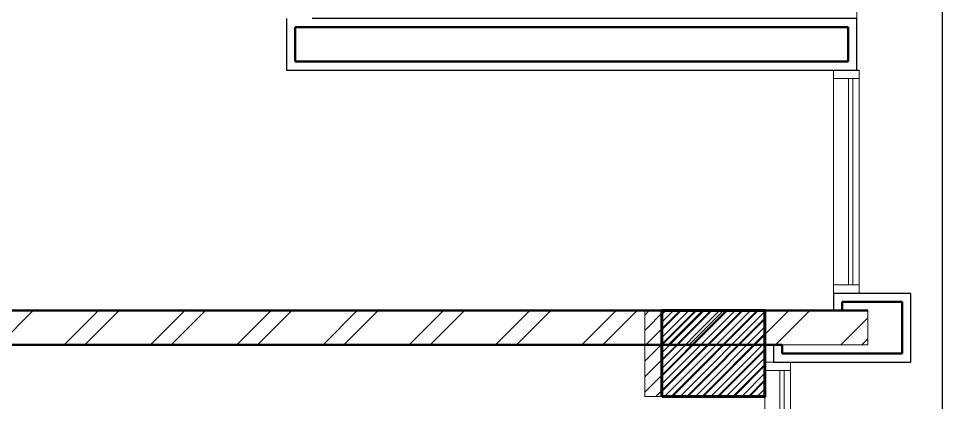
# Model space of a CAD drawing. Header units: millimetres. Extents: x -967280 to 3852, y 2833 to 1955156.
# Drawn here: x -918795 to -913411, y 636381 to 638616 of the extents above; entities that cross this region are included whole.
import ezdxf

# ---------------------------------------------------------------- set-up
doc = ezdxf.new("R2010")
doc.units = ezdxf.units.MM
doc.header["$LTSCALE"] = 1000
doc.linetypes.add('HRZN_Line-Ptrn-Sold', pattern=[9144001.0, 9144000.0, -1])
for name, color, linetype, lineweight in [('A-COLS', 8, 'HRZN_Line-Ptrn-Sold', 18), ('A-DIM', 7, 'Continuous', 13), ('A-ELEV', 1, 'HRZN_Line-Ptrn-Sold', 13), ('A-FLOR-PATT', 1, 'Continuous', 13), ('A-TONE', 40, 'HRZN_Line-Ptrn-Sold', 35), ('A-WALL', 8, 'HRZN_Line-Ptrn-Sold', 50), ('A-WIN', 4, 'Continuous', 13), ('S - column', 6, 'Continuous', 60)]:
    doc.layers.add(name, color=color, linetype=linetype, lineweight=lineweight)
doc.layers.add('ARCH', color=8, linetype='Continuous')
doc.layers.add('S - col hach', color=1, linetype='Continuous')

# ---------------------------------------------------------------- blocks, each defined once
blk = doc.blocks.new('Glazed Panel - Glazed Panel-3883702-GROUND FLOOR FFL_1_')
at = {"layer": 'A-WIN', "lineweight": 18}
for p, q in [((600, -12.7), (-600, -12.7)), ((-600, -12.7), (-600, -38.1)), ((-600, -38.1), (600, -38.1)), ((-600, -38.1), (600, -38.1)), ((600, -38.1), (600, -12.7))]:
    blk.add_line(p, q, dxfattribs=at)
blk = doc.blocks.new('Rectangular Mullion - DAE_Mlon-rect-Gnrc-3703200-GROUND FLOOR FFL_1_')
at = {"layer": 'A-ELEV', "linetype": 'Continuous'}
for p, q in [((46150, 10700), (46150, 9750)), ((46300, 10700), (46300, 9750))]:
    blk.add_line(p, q, dxfattribs=at)
blk = doc.blocks.new('Rectangular Mullion - DAE_Mlon-rect-Gnrc-3883703-GROUND FLOOR FFL_1_')
at = {"layer": 'A-WIN', "lineweight": 18}
for p, q in [((-50, 75), (0, 75)), ((-50, -75), (-50, 75)), ((0, 75), (0, -75)), ((0, -75), (-50, -75))]:
    blk.add_line(p, q, dxfattribs=at)
blk = doc.blocks.new('Glazed Panel - Glazed Panel-3883710-GROUND FLOOR FFL_1_')
at = {"layer": 'A-WIN', "lineweight": 18}
for p, q in [((562.5, -12.7), (-562.5, -12.7)), ((-562.5, -12.7), (-562.5, -38.1)), ((-562.5, -38.1), (562.5, -38.1)), ((-562.5, -38.1), (562.5, -38.1)), ((562.5, -38.1), (562.5, -12.7))]:
    blk.add_line(p, q, dxfattribs=at)
blk = doc.blocks.new('Rectangular Mullion - DAE_Mlon-rect-Gnrc-3703218-GROUND FLOOR FFL_1_')
at = {"layer": 'A-ELEV', "linetype": 'Continuous'}
for p, q in [((45750, 9250), (45750, 8125)), ((45900, 9250), (45900, 8125))]:
    blk.add_line(p, q, dxfattribs=at)
blk = doc.blocks.new('Rectangular Mullion - DAE_Mlon-rect-Gnrc-3883712-GROUND FLOOR FFL_1_')
at = {"layer": 'A-WIN', "lineweight": 18}
for p, q in [((0, 75), (-50, 75)), ((-50, 75), (-50, -75)), ((0, -75), (0, 75)), ((-50, -75), (0, -75))]:
    blk.add_line(p, q, dxfattribs=at)
blk = doc.blocks.new('Rectangular Mullion - DAE_Mlon-rect-Gnrc-3703203-GROUND FLOOR FFL_1_')
at = {"layer": 'A-ELEV', "linetype": 'Continuous'}
for p, q in [((46150, 10950), (46150, 10700)), ((46300, 10950), (46300, 10700))]:
    blk.add_line(p, q, dxfattribs=at)
blk = doc.blocks.new('A$Ca5ad4f3b')
at = {"layer": 'S - col hach'}
h = blk.add_hatch(dxfattribs=at)
h.set_pattern_fill('ANSI31', color=256, scale=10)
h.set_pattern_definition([(45, (-223648.726, -1244552.032), (-22.4506403, 22.4506403), [])])
h.paths.add_polyline_path([(46300, -17500), (46300, -17000), (45700, -17000), (45700, -17500), (45807.4, -17500)])
at = {"layer": 'S - column'}
blk.add_lwpolyline([(45700, -17500), (46300, -17500), (46300, -17000), (45700, -17000)], close=True, dxfattribs=at)
blk = doc.blocks.new('A$C1e5dc022')
at = {"layer": 'A-COLS'}
h = blk.add_hatch(dxfattribs=at)
h.set_pattern_fill('ANSI31', color=4, scale=20, angle=180)
h.set_pattern_definition([(225, (-217548.726, -1233776.03), (44.9012806, -44.9012806), [])])
h.paths.add_polyline_path([(52400, -26700), (52400, -26200), (51700, -26200), (51700, -26700), (51907.4, -26700)])
at = {"layer": 'A-TONE', "linetype": 'Continuous', "lineweight": 13}
h = blk.add_hatch(dxfattribs=at)
h.set_pattern_fill('FP_1', color=4, style=0, pattern_type=2)
h.set_pattern_definition([(45, (6650, -35800), (-251.4472, 251.4472), []), (45, (6650, -35419), (-251.4472, 251.4472), [])])
h.paths.add_polyline_path([(53000, -26400), (53000, -26200), (46400, -26200), (46400, -26400), (52500, -26400)])
h.paths.add_polyline_path([(45200, -26400), (45400, -26400), (45400, -26200), (45200, -26200), (45200, -26388)])
at = {"layer": 'A-COLS', "color": 4}
blk.add_lwpolyline([(51700, -26700), (52400, -26700), (52400, -26200), (51700, -26200)], close=True, dxfattribs=at)
at = {"layer": 'A-ELEV', "color": 4}
for p in [(52935, -20500), (51315, -24500)]:
    blk.add_line(p, (52935, -24500), dxfattribs=at)
at = {"layer": 'A-FLOR-PATT', "color": 4, "lineweight": 30}
blk.add_line((53435, -45000), (53435, 0), dxfattribs=at)
at = {"layer": 'A-WALL', "color": 4, "lineweight": 25}
for p, q in [((49613, -24500), (49613, -24800)), ((52935, -24500), (49763, -24500)), ((52935, -24800), (52935, -24500)), ((49613, -24800), (52950, -24800)), ((53250, -26100), (52800, -26100)), ((52800, -26100), (52800, -26200)), ((53250, -26500), (53250, -26100)), ((52800, -26200), (52850, -26200)), ((52500, -26400), (52450, -26400)), ((52450, -26400), (52450, -26500)), ((52450, -26500), (53250, -26500))]:
    blk.add_line(p, q, dxfattribs=at)
at = {"layer": 'A-WALL', "color": 4}
for p, q in [((49663, -24550), (49663, -24750)), ((49663, -24550), (52885, -24550)), ((52885, -24750), (52885, -24550)), ((49663, -24750), (52885, -24750)), ((53200, -26150), (52850, -26150)), ((52850, -26150), (52850, -26200)), ((53200, -26150), (53200, -26450)), ((53000, -26200), (47000, -26200)), ((52850, -26200), (53000, -26200)), ((46400, -26400), (52500, -26400)), ((52500, -26400), (52500, -26450)), ((53200, -26450), (52500, -26450))]:
    blk.add_line(p, q, dxfattribs=at)
at = {"layer": 'A-WALL', "color": 4, "linetype": 'Continuous', "lineweight": 13}
for p, q in [((53000, -26400), (53000, -26200)), ((52500, -26400), (53000, -26400))]:
    blk.add_line(p, q, dxfattribs=at)
at = {"layer": 'A-DIM', "color": 4}
blk.add_blockref('A$Ca5ad4f3b', (6100, -9200), dxfattribs=at)
at = {"layer": 'A-ELEV', "color": 4, "linetype": 'Continuous', "extrusion": (0, 0, -1), "rotation": 90}
for p in [(-52875, -24800), (-52475, -26500)]:
    blk.add_blockref('Rectangular Mullion - DAE_Mlon-rect-Gnrc-3883703-GROUND FLOOR FFL_1_', p, dxfattribs=at)
at = {"layer": 'A-ELEV', "color": 4, "linetype": 'Continuous'}
for name in ['Rectangular Mullion - DAE_Mlon-rect-Gnrc-3703203-GROUND FLOOR FFL_1_', 'Rectangular Mullion - DAE_Mlon-rect-Gnrc-3703200-GROUND FLOOR FFL_1_', 'Rectangular Mullion - DAE_Mlon-rect-Gnrc-3703218-GROUND FLOOR FFL_1_']:
    blk.add_blockref(name, (6650, -35800), dxfattribs=at)
at = {"layer": 'A-ELEV', "color": 4, "linetype": 'Continuous', "rotation": 270}
blk.add_blockref('Rectangular Mullion - DAE_Mlon-rect-Gnrc-3883712-GROUND FLOOR FFL_1_', (52875, -26100), dxfattribs=at)
at = {"layer": 'A-WIN', "color": 4, "rotation": 90}
for name, p in [('Glazed Panel - Glazed Panel-3883702-GROUND FLOOR FFL_1_', (52875, -25450)), ('Glazed Panel - Glazed Panel-3883710-GROUND FLOOR FFL_1_', (52475, -27112.5))]:
    blk.add_blockref(name, p, dxfattribs=at)

msp = doc.modelspace()

# ---------------------------------------------------------------- block references
at = {"layer": 'ARCH', "lineweight": 106, "ltscale": 30}
msp.add_blockref('A$C1e5dc022', (-966846.1, 663116.2), dxfattribs=at)

doc.saveas('drawing.dxf')
